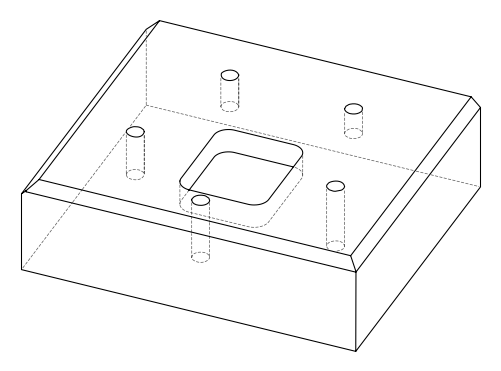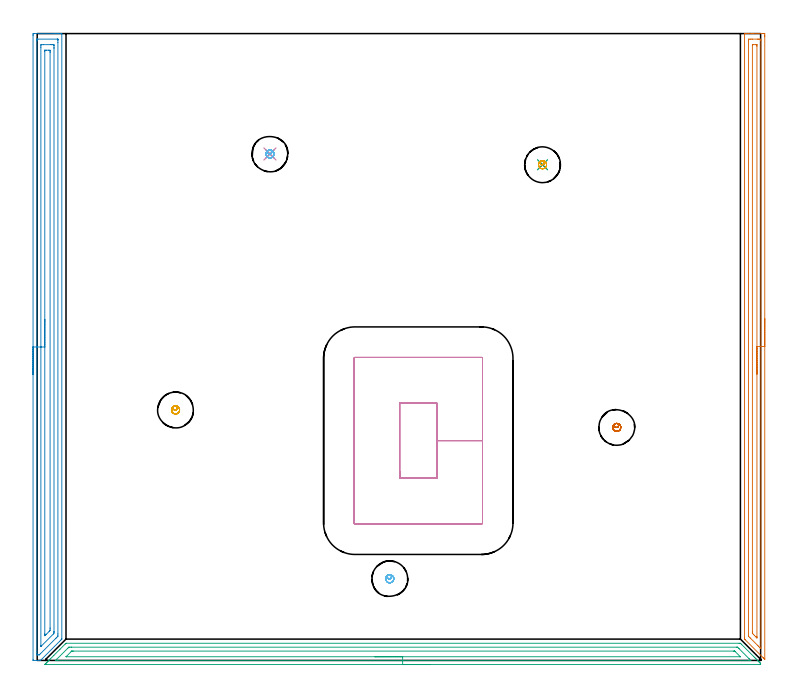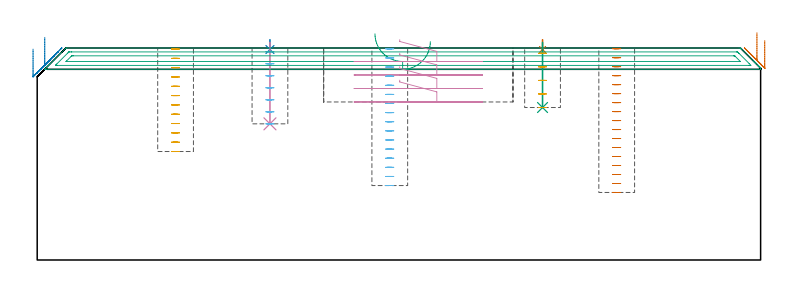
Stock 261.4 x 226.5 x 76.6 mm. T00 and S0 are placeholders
(PLAN: 13 operations, 5 tool changes, 25.7 min)
(1 SPOT_DRILL | STEP1POCKET | NXT0321_9005460120000 | 0.03 min | 2 mm3)
(2 SPOT_DRILL_1 | STEP1POCKET_1 | NXT0321_9005460120000 | 0.03 min | 2 mm3)
(3 DRILL_BLIND_HOLE_INTO_CENTER | STEP1POCKET | UGT0301_229 | 0.1 min | 2121 mm3)
(4 DRILL_BLIND_HOLE_INTO_CENTER_1 | STEP1POCKET_1 | UGT0301_229 | 0.12 min | 2776 mm3)
(5 MILL_ROUGH_BLIND_HOLE_CONTOUR | STEP1POCKET | NXT0201_010 | Spiral | 0.28 min | 689 mm3)
(6 MILL_ROUGH_BLIND_HOLE_CONTOUR_1 | STEP1POCKET_1 | NXT0201_010 | Spiral | 0.4 min | 805 mm3)
(7 AREA_MILL | FG_CHAMFER_SURFACE | UGT0205_001 | 5.54 min | 6039 mm3)
(8 AREA_MILL_1 | FG_CHAMFER_SURFACE_1 | UGT0205_001 | 7.4 min | 12255 mm3)
(9 AREA_MILL_2 | FG_CHAMFER_SURFACE_2 | UGT0205_001 | 6.26 min | 7370 mm3)
(10 MILL_RECTANGULAR_POCKET | POCKET_RECTANGULAR_STRAIGHT | UGT0201_105 | Follow Part, ap 5.5, ae 75% | 2.99 min | 107519 mm3)
(11 MILL_BLIND_HOLE_FROM_SOLID_MATERIAL | STEP1POCKET_2 | NXT0201_010 | Spiral | 0.67 min | 4888 mm3)
(12 MILL_BLIND_HOLE_FROM_SOLID_MATERIAL_1 | STEP1POCKET_3 | NXT0201_010 | Spiral | 0.9 min | 6499 mm3)
(13 MILL_BLIND_HOLE_FROM_SOLID_MATERIAL_2 | STEP1POCKET_4 | NXT0201_010 | Spiral | 0.96 min | 6826 mm3)
(TOOL NXT0321_9005460120000 | NC Spot Drill, 142deg, 12mm, Carbide, Uncoated | D12 PA142 FL30 Z2)
(TOOL UGT0301_229 | Twist Drill 11.9 mm | D11.9 PA118 FL100 Z2)
(TOOL NXT0201_010 | ENDMILL 10mm [2P460-1000-NA 1630] | D10 FL30 Z6)
(TOOL UGT0205_001 | Chamfer Mill 20 x 3 x 45 deg. | D20 FL50 Z2)
(TOOL UGT0201_105 | End Mill 22 mm | D22 FL25 Z2)
(OP 1 SPOT_DRILL)
G17 G21 G94 G90
T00 M6
G54
G17 G0 G90 X182.6 Y179.1 S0 M3
G43 Z86.6 H0
G94 G81 G98 Z76.045 F250. R79.6
G80
M5
M2
(OP 2 SPOT_DRILL_1)
G17 G21 G94 G90
T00 M6
G54
G17 G0 G90 X84.1 Y183. S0 M3
G43 Z86.6 H0
G94 G81 G98 Z76.045 F250. R79.6
G80
M5
M2
(OP 3 DRILL_BLIND_HOLE_INTO_CENTER)
G17 G21 G94 G90
T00 M6
G54
G17 G0 G90 X182.6 Y179.1 S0 M3
G43 Z86.6 H0
G94 G81 G98 Z55.1 F250. R78.6
G80
M5
M2
(OP 4 DRILL_BLIND_HOLE_INTO_CENTER_1)
G17 G21 G94 G90
T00 M6
G54
G17 G0 G90 X84.1 Y183. S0 M3
G43 Z86.6 H0
G94 G81 G98 Z49.2 F250. R78.6
G80
M5
M2
(OP 5 MILL_ROUGH_BLIND_HOLE_CONTOUR)
G17 G21 G94 G90
T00 M6
G54
G17 G0 G90 X182.6 Y179.1 S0 M3
G43 Z86.6 H1
Z74.7
G94 G3 X183.233 Y179.917 R0.654 F250.
X182.239 Y180.504 R0.817
X181.196 Y178.739 R1.45
X182.239 Y180.504 R-1.45
X181.717 Y179.622 R0.725
X182.6 Y179.1 R0.725
G0 Z69.8
G3 X183.233 Y179.917 R0.654
X182.239 Y180.504 R0.817
X181.196 Y178.739 R1.45
X182.239 Y180.504 R-1.45
X181.717 Y179.622 R0.725
X182.6 Y179.1 R0.725
G0 Z64.9
G3 X183.233 Y179.917 R0.654
X182.239 Y180.504 R0.817
X181.196 Y178.739 R1.45
X182.239 Y180.504 R-1.45
X181.717 Y179.622 R0.725
X182.6 Y179.1 R0.725
G0 Z60.
G3 X183.233 Y179.917 R0.654
X182.239 Y180.504 R0.817
X181.196 Y178.739 R1.45
X182.239 Y180.504 R-1.45
X181.717 Y179.622 R0.725
X182.6 Y179.1 R0.725
G0 Z55.1
G3 X183.233 Y179.917 R0.654
X182.239 Y180.504 R0.817
X181.196 Y178.739 R1.45
X182.239 Y180.504 R-1.45
X181.717 Y179.622 R0.725
X182.6 Y179.1 R0.725
G0 Z86.6
M5
M2
(OP 6 MILL_ROUGH_BLIND_HOLE_CONTOUR_1)
G17 G21 G94 G90
T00 M6
G54
G17 G0 G90 X84.1 Y183. S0 M3
G43 Z86.6 H1
Z75.257
G94 G3 X84.733 Y183.817 R0.654 F250.
X83.739 Y184.404 R0.817
X82.696 Y182.639 R1.45
X83.739 Y184.404 R-1.45
X83.217 Y183.522 R0.725
X84.1 Y183. R0.725
G0 Z70.914
G3 X84.733 Y183.817 R0.654
X83.739 Y184.404 R0.817
X82.696 Y182.639 R1.45
X83.739 Y184.404 R-1.45
X83.217 Y183.522 R0.725
X84.1 Y183. R0.725
G0 Z66.571
G3 X84.733 Y183.817 R0.654
X83.739 Y184.404 R0.817
X82.696 Y182.639 R1.45
X83.739 Y184.404 R-1.45
X83.217 Y183.522 R0.725
X84.1 Y183. R0.725
G0 Z62.229
G3 X84.733 Y183.817 R0.654
X83.739 Y184.404 R0.817
X82.696 Y182.639 R1.45
X83.739 Y184.404 R-1.45
X83.217 Y183.522 R0.725
X84.1 Y183. R0.725
G0 Z57.886
G3 X84.733 Y183.817 R0.654
X83.739 Y184.404 R0.817
X82.696 Y182.639 R1.45
X83.739 Y184.404 R-1.45
X83.217 Y183.522 R0.725
X84.1 Y183. R0.725
G0 Z53.543
G3 X84.733 Y183.817 R0.654
X83.739 Y184.404 R0.817
X82.696 Y182.639 R1.45
X83.739 Y184.404 R-1.45
X83.217 Y183.522 R0.725
X84.1 Y183. R0.725
G0 Z49.2
G3 X84.733 Y183.817 R0.654
X83.739 Y184.404 R0.817
X82.696 Y182.639 R1.45
X83.739 Y184.404 R-1.45
X83.217 Y183.522 R0.725
X84.1 Y183. R0.725
G0 Z86.6
M5
M2
(OP 7 AREA_MILL)
G17 G21 G94 G90
T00 M6
G54
G17 G0 G90 X262.9 Y123.45 S1061 M3
G43 Z86.6 H0
Z79.3
G94 G1 Y123.412 Z78.428 F250.
Y123.298 Z77.564
Y123.109 Z76.712
Y122.847 Z75.88
Y122.513 Z75.074
Y122.11 Z74.3
Y121.642 Z73.564
Y121.11 Z72.872
Y120.521 Z72.229
Y119.878 Z71.64
Y119.186 Z71.108
Y118.45 Z70.64
Y117.676 Z70.237
Y116.87 Z69.903
Y116.038 Z69.641
Y115.186 Z69.452
Y114.322 Z69.338
Y113.45 Z69.3
Y0.642
X262.897 Y0.41 Z69.301
X262.896 Y0.409 Z69.302
X262.889 Y0.41 Z69.309
X262.543 Y0.757 Z69.657
X262.358 Y0.941 Z69.839
X255.825 Y7.475 Z76.374
X255.668 Y7.634 Z76.531
X255.606 Y7.699 Z76.592
X255.6 Y8.144 Z76.6
Y226.341
X255.602 Y226.491 Z76.588
X255.635 Y226.5 Z76.556
X255.986 Z76.213
X256.398 Z75.801
X257.03 Z75.165
X258.234 Z73.963
X258.806 Z73.388
X262.072 Z70.125
X262.358 Y226.498 Z69.839
X262.891 Y226.492 Z69.306
X262.894 Y226.434 Z69.303
X262.899 Y225.895 Z69.301
X262.9 Y225.35 Z69.3
Y113.45
X261.486 Z70.714
X261.485 Y4.56 Z70.715
X261.47 Y4.292 Z70.73
X261.178 Y4.575 Z71.022
X260.582 Y5.168 Z71.618
X260.282 Y5.467 Z71.918
X257.607 Y8.144 Z74.593
X257.03 Y8.732 Z75.17
X257.015 Y9.037 Z75.185
Y9.052
Y224.126
X257.03 Y224.49 Z75.17
X257.532 Y224.498 Z74.668
X257.918 Y224.499 Z74.282
X258.418 Y224.5 Z73.782
X260.194 Z72.006
X260.582 Y224.499 Z71.618
X261.084 Y224.497 Z71.116
X261.47 Y224.49 Z70.73
X261.485 Y224.11 Z70.715
Y224.095
X261.486 Y113.45 Z70.714
X260.072 Z72.128
X260.071 Y8.658 Z72.129
X260.068 Y8.144 Z72.132
X260.067 Y8.143 Z72.133
X260.058 Y8.144 Z72.142
X259.694 Y8.506 Z72.506
X259.162 Y9.037 Z73.038
X258.806 Y9.393 Z73.394
X258.54 Y9.662 Z73.66
X258.474 Y9.732 Z73.726
X258.444 Y9.767 Z73.756
X258.435 Y9.805 Z73.765
X258.433 Y9.929 Z73.767
X258.429 Y10.308 Z73.771
Y222.325
X258.43 Y222.42 Z73.77
X258.432 Y222.467 Z73.768
X258.434 Y222.483 Z73.766
X258.459 Y222.49 Z73.741
X258.634 Y222.498 Z73.566
X259.694 Y222.5 Z72.506
X259.868 Y222.498 Z72.332
X259.983 Y222.493 Z72.217
X260.065 Y222.488 Z72.135
X260.067 Y222.451 Z72.133
X260.069 Y222.325 Z72.131
X260.071 Y221.946 Z72.129
X260.072 Y113.45 Z72.128
Y112.578 Z72.167
Y111.714 Z72.28
Y110.862 Z72.469
Y110.03 Z72.732
Y109.224 Z73.065
Y108.45 Z73.468
Y107.714 Z73.937
Y107.022 Z74.468
Y106.379 Z75.057
Y105.79 Z75.701
Y105.258 Z76.393
Y104.79 Z77.128
Y104.387 Z77.902
Y104.053 Z78.708
Y103.791 Z79.54
Y103.602 Z80.392
Y103.488 Z81.257
Y103.45 Z82.128
G0 Z86.6
M5
M2
(OP 8 AREA_MILL_1)
G17 G21 G94 G90
T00 M6
G54
G17 G0 G90 X-1.5 Y103.25 S1061 M3
G43 Z86.6 H0
Z76.2
G94 G1 Y103.288 Z75.328 F250.
Y103.402 Z74.463
Y103.591 Z73.612
Y103.853 Z72.78
Y104.187 Z71.974
Y104.59 Z71.2
Y105.058 Z70.464
Y105.59 Z69.772
Y106.179 Z69.129
Y106.822 Z68.54
Y107.514 Z68.008
Y108.25 Z67.54
Y109.024 Z67.137
Y109.83 Z66.803
Y110.662 Z66.541
Y111.513 Z66.352
Y112.378 Z66.238
Y113.25 Z66.2
Y225.875
X-1.497 Y226.26 Z66.201
X-1.493 Y226.49 Z66.205
X-1.12 Y226.5 Z66.578
X5.891 Z73.585
X6.418 Z74.115
X6.767 Z74.463
X7.294 Z74.99
X7.644 Z75.338
X8.342 Z76.042
X8.597 Z76.297
X8.75 Y226.498 Z76.442
X8.897 Y226.49 Z76.589
X8.9 Y226.322 Z76.6
X8.898 Y7.772 Z76.598
X8.89 Y7.7 Z76.585
X8.854 Y7.652 Z76.551
X8.529 Y7.329 Z76.229
X8.082 Y6.882 Z75.782
X1.243 Y0.042 Z68.941
X1.199 Y0.01 Z68.896
X1.16 Y0. Z68.859
X1.115 Z68.815
X0.455 Z68.154
X-0.244 Z67.452
X-1.469 Z66.228
X-1.491 Y0.003 Z66.205
X-1.5 Y0.372 Z66.2
Y113.25
X-0.086 Z67.614
X-0.085 Y223.926 Z67.615
X-0.084 Y224.087 Z67.616
X-0.08 Y224.453 Z67.62
X-0.079 Y224.49 Z67.621
X-0.014 Y224.494 Z67.686
X0.093 Y224.497 Z67.793
X0.228 Y224.5 Z67.928
X7.24 Y224.499 Z74.94
X7.42 Y224.495 Z75.12
X7.454 Y224.491 Z75.154
X7.479 Y224.485 Z75.179
X7.48 Y224.444 Z75.18
X7.484 Y224.25 Z75.184
X7.485 Y224.087 Z75.185
X7.486 Y223.354 Z75.186
X7.484 Y9.563 Z75.184
X7.479 Y8.837 Z75.179
X7.477 Y8.755 Z75.177
X7.409 Y8.67 Z75.109
X7.088 Y8.342 Z74.788
X6.767 Y8.017 Z74.467
X1.162 Y2.413 Z68.862
X0.892 Y2.149 Z68.592
X0.804 Y2.065 Z68.504
X0.732 Y2.01 Z68.432
X0.633 Y2.008 Z68.333
X0.159 Y2.002 Z67.859
X-0.021 Y2.006 Z67.679
X-0.054 Y2.009 Z67.646
X-0.079 Y2.015 Z67.621
X-0.08 Y2.056 Z67.62
X-0.084 Y2.25 Z67.616
X-0.085 Y2.413 Z67.615
X-0.086 Y3.146 Z67.614
Y113.25
X1.328 Z69.028
X1.329 Y221.589 Z69.029
X1.334 Y222.3 Z69.034
X1.335 Y222.477 Z69.035
X1.509 Y222.49 Z69.209
X2.19 Y222.499 Z69.89
X5.015 Y222.5 Z72.715
X5.698 Y222.497 Z73.398
X5.891 Y222.49 Z73.591
X6.065 Y222.474 Z73.765
X6.068 Y222.3 Z73.768
X6.07 Y222.117 Z73.77
X6.071 Y221.406 Z73.771
Y221.222
X6.07 Y10.457 Z73.77
X6.068 Y10.276 Z73.768
X6.064 Y10.092 Z73.764
X6.055 Y9.766 Z73.755
X5.864 Y9.563 Z73.564
X1.452 Y5.152 Z69.152
X1.392 Y5.094 Z69.092
X1.364 Y5.075 Z69.064
X1.335 Y5.057 Z69.035
X1.332 Y5.094 Z69.032
X1.33 Y5.135 Z69.03
X1.329 Y5.278 Z69.029
X1.328 Y113.25 Z69.028
X2.743 Z70.443
Y220.147
X2.746 Y220.324 Z70.446
X2.75 Y220.464 Z70.45
X2.754 Y220.491 Z70.454
X2.776 Y220.494 Z70.476
X2.83 Y220.497 Z70.53
X3.262 Y220.5 Z70.962
X4.15 Z71.85
X4.568 Y220.49 Z72.268
X4.651 Y220.476 Z72.351
X4.654 Y220.416 Z72.354
X4.656 Y220.354 Z72.356
X4.657 Y219.983 Z72.357
Y219.618
X4.655 Y11.717 Z72.355
X4.654 Y11.351 Z72.354
X4.65 Y10.829 Z72.35
X4.543 Y10.704 Z72.243
X4.308 Y10.457 Z72.008
X3.262 Y9.41 Z70.962
X2.894 Y9.045 Z70.594
X2.819 Y8.973 Z70.519
X2.769 Y8.93 Z70.469
X2.749 Y8.919 Z70.449
X2.747 Y8.961 Z70.447
X2.744 Y9.042 Z70.444
X2.743 Y9.199 Z70.443
Y9.563
Y113.25
Y114.122 Z70.481
Y114.986 Z70.595
Y115.838 Z70.783
Y116.67 Z71.046
Y117.476 Z71.38
Y118.25 Z71.782
Y118.986 Z72.251
Y119.678 Z72.782
Y120.321 Z73.372
Y120.91 Z74.015
Y121.441 Z74.707
Y121.91 Z75.443
Y122.313 Z76.216
Y122.647 Z77.022
Y122.909 Z77.854
Y123.098 Z78.706
Y123.212 Z79.571
Y123.25 Z80.443
G0 Z86.6
M5
M2
(OP 9 AREA_MILL_2)
G17 G21 G94 G90
T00 M6
G54
G17 G0 G90 X142.05 Y-1.499 S1061 M3
G43 Z86.6 H0
Z78.901
G94 G1 X142.012 Z78.029 F250.
X141.898 Z77.164
X141.709 Z76.313
X141.447 Z75.481
X141.113 Z74.675
X140.71 Z73.901
X140.242 Z73.165
X139.711 Z72.473
X139.121 Z71.83
X138.478 Z71.24
X137.786 Z70.709
X137.05 Z70.24
X136.276 Z69.838
X135.47 Z69.504
X134.638 Z69.241
X133.787 Z69.053
X132.922 Z68.939
X132.05 Z68.901
X3.153 Y-1.5 Z68.9
X2.879 Y-1.498 Z68.902
X2.747 Y-1.495 Z68.904
X2.71 Y-1.492 Z68.906
X2.879 Y-1.32 Z69.078
X3.217 Y-0.982 Z69.415
X3.326 Y-0.873 Z69.525
X3.487 Y-0.71 Z69.685
X3.644 Y-0.555 Z69.843
X3.773 Y-0.426 Z69.972
X3.925 Y-0.273 Z70.122
X4.072 Y-0.127 Z70.271
X4.22 Y0.021 Z70.419
X4.362 Y0.164 Z70.56
X4.5 Y0.301 Z70.699
X4.667 Y0.468 Z70.866
X6.008 Y1.809 Z72.206
X8.243 Y4.043 Z74.442
X10.111 Y5.911 Z76.311
X10.363 Y6.161 Z76.557
X10.406 Y6.195 Z76.59
X10.477 Y6.2 Z76.6
X253.623
X254.101 Y6.193 Z76.593
X254.137 Y6.161 Z76.56
X254.453 Y5.848 Z76.246
X258.826 Y1.476 Z71.872
X259.2 Y1.1 Z71.5
X259.332 Y0.968 Z71.368
X259.582 Y0.719 Z71.117
X259.701 Y0.601 Z70.997
X260.268 Y0.033 Z70.432
X260.476 Y-0.175 Z70.223
X260.575 Y-0.273 Z70.123
X260.667 Y-0.366 Z70.033
X260.774 Y-0.474 Z69.926
X260.866 Y-0.565 Z69.831
X260.952 Y-0.652 Z69.748
X261.072 Y-0.772 Z69.628
X261.158 Y-0.856 Z69.54
X261.237 Y-0.937 Z69.462
X261.37 Y-1.074 Z69.326
X261.395 Y-1.106 Z69.291
X261.398 Y-1.148 Z69.25
X261.4 Y-1.191 Z69.207
Y-1.235 Z69.163
X261.399 Y-1.487 Z68.91
X261.311 Y-1.496 Z68.904
X261.282 Y-1.499 Z68.901
X132.05
Y-0.085 Z70.315
X7.326 Y-0.086 Z70.314
X6.902 Y-0.084 Z70.316
X6.707 Y-0.082 Z70.318
X6.585 Y-0.079 Z70.321
X6.64 Y-0.017 Z70.383
X6.715 Y0.062 Z70.462
X6.902 Y0.252 Z70.652
X7.078 Y0.429 Z70.829
X11.057 Y4.406 Z74.806
X11.371 Y4.717 Z75.117
X11.429 Y4.767 Z75.167
X11.469 Y4.779 Z75.179
X11.568 Y4.781 Z75.181
X12.265 Y4.785 Z75.185
X12.457 Y4.786 Z75.186
X252.729 Y4.785 Z75.185
X252.922 Y4.784 Z75.184
X253.007 Y4.781 Z75.181
X253.047 Y4.779 Z75.179
X253.19 Y4.648 Z75.048
X253.485 Y4.362 Z74.762
X253.623 Y4.227 Z74.627
X257.248 Y0.601 Z71.001
X257.892 Y-0.077 Z70.323
X257.198 Y-0.083 Z70.317
X257.005 Y-0.084 Z70.316
X132.05 Y-0.085 Z70.315
Y1.329 Z71.729
X10.628
X10.507 Y1.33 Z71.73
X10.477 Y1.332 Z71.732
X10.455 Y1.334 Z71.734
X10.464 Y1.354 Z71.754
X10.477 Y1.376 Z71.776
X10.527 Y1.427 Z71.827
X10.575 Y1.476 Z71.876
X12.265 Y3.166 Z73.566
X12.324 Y3.224 Z73.624
X12.416 Y3.314 Z73.714
X12.458 Y3.351 Z73.751
X12.476 Y3.365 Z73.765
X12.558 Y3.367 Z73.767
X12.858 Y3.371 Z73.771
X13.009 Y3.372 Z73.772
X251.685 Y3.371 Z73.771
X251.835 Y3.37 Z73.77
X251.985 Y3.367 Z73.767
X252.023 Y3.365 Z73.765
X252.045 Y3.348 Z73.748
X252.091 Y3.307 Z73.707
X252.176 Y3.224 Z73.624
X254.022 Y1.377 Z71.777
X254.055 Y1.341 Z71.741
X254.057 Y1.335 Z71.735
X254.055 Y1.334 Z71.734
X254.02 Y1.331 Z71.731
X253.921 Y1.33 Z71.73
X253.772
X132.05 Y1.329 Z71.729
X131.179 Z71.767
X130.314 Z71.881
X129.462 Z72.07
X128.63 Z72.332
X127.824 Z72.666
X127.05 Z73.069
X126.314 Z73.538
X125.622 Z74.069
X124.979 Z74.658
X124.39 Z75.301
X123.859 Z75.993
X123.39 Z76.729
X122.987 Z77.503
X122.653 Z78.309
X122.391 Z79.141
X122.202 Z79.993
X122.088 Z80.858
X122.05 Z81.729
G0 Z86.6
M5
M2
(OP 10 MILL_RECTANGULAR_POCKET)
G17 G21 G94 G90
T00 M6
G54
G17 G0 G90 X131. Y68.19 S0 M3
G43 Z86.6 H0
Z79.6
G94 G1 Y65.8 Z78.96 F250.
X144.4 Z75.369
Y79.4 Z71.725
Y93. F500.
X131.
Y65.8
X144.4
Y79.4
X160.9
Y109.2
G3 X160.6 Y109.5 R0.3
G1 X114.8
G3 X114.5 Y109.2 R0.3
G1 Y49.6
G3 X114.8 Y49.3 R0.3
G1 X160.6
G3 X160.9 Y49.6 R0.3
G1 Y79.4
Y80.4
G0 X131. Y68.19 Z74.725
G1 Y65.8 Z74.085 F250.
X144.4 Z70.494
Y79.4 Z66.85
Y93. F500.
X131.
Y65.8
X144.4
Y79.4
X160.9
Y109.2
G3 X160.6 Y109.5 R0.3
G1 X114.8
G3 X114.5 Y109.2 R0.3
G1 Y49.6
G3 X114.8 Y49.3 R0.3
G1 X160.6
G3 X160.9 Y49.6 R0.3
G1 Y79.4
Y80.4
G0 X131. Y68.19 Z69.85
G1 Y65.8 Z69.21 F250.
X144.4 Z65.619
Y79.4 Z61.975
Y93. F500.
X131.
Y65.8
X144.4
Y79.4
X160.9
Y109.2
G3 X160.6 Y109.5 R0.3
G1 X114.8
G3 X114.5 Y109.2 R0.3
G1 Y49.6
G3 X114.8 Y49.3 R0.3
G1 X160.6
G3 X160.9 Y49.6 R0.3
G1 Y79.4
Y80.4
G0 X131. Y68.19 Z64.975
G1 Y65.8 Z64.335 F250.
X144.4 Z60.744
Y79.4 Z57.1
Y93. F500.
X131.
Y65.8
X144.4
Y79.4
X160.9
Y109.2
G3 X160.6 Y109.5 R0.3
G1 X114.8
G3 X114.5 Y109.2 R0.3
G1 Y49.6
G3 X114.8 Y49.3 R0.3
G1 X160.6
G3 X160.9 Y49.6 R0.3
G1 Y79.4
Y80.4
G0 Z86.6
M5
M2
(OP 11 MILL_BLIND_HOLE_FROM_SOLID_MATERIAL)
G17 G21 G94 G90
T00 M6
G54
G17 G0 G90 X50. Y90.5 S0 M3
G43 Z86.6 H1
Z76.233
G94 G3 X50.633 Y91.317 R0.654 F250.
X49.639 Y91.904 R0.817
X48.596 Y90.139 R1.45
X49.639 Y91.904 R-1.45
X49.117 Y91.022 R0.725
X50. Y90.5 R0.725
G0 Z72.867
G3 X50.633 Y91.317 R0.654
X49.639 Y91.904 R0.817
X48.596 Y90.139 R1.45
X49.639 Y91.904 R-1.45
X49.117 Y91.022 R0.725
X50. Y90.5 R0.725
G0 Z69.5
G3 X50.633 Y91.317 R0.654
X49.639 Y91.904 R0.817
X48.596 Y90.139 R1.45
X49.639 Y91.904 R-1.45
X49.117 Y91.022 R0.725
X50. Y90.5 R0.725
G0 Z66.133
G3 X50.633 Y91.317 R0.654
X49.639 Y91.904 R0.817
X48.596 Y90.139 R1.45
X49.639 Y91.904 R-1.45
X49.117 Y91.022 R0.725
X50. Y90.5 R0.725
G0 Z62.767
G3 X50.633 Y91.317 R0.654
X49.639 Y91.904 R0.817
X48.596 Y90.139 R1.45
X49.639 Y91.904 R-1.45
X49.117 Y91.022 R0.725
X50. Y90.5 R0.725
G0 Z59.4
G3 X50.633 Y91.317 R0.654
X49.639 Y91.904 R0.817
X48.596 Y90.139 R1.45
X49.639 Y91.904 R-1.45
X49.117 Y91.022 R0.725
X50. Y90.5 R0.725
G0 Z56.033
G3 X50.633 Y91.317 R0.654
X49.639 Y91.904 R0.817
X48.596 Y90.139 R1.45
X49.639 Y91.904 R-1.45
X49.117 Y91.022 R0.725
X50. Y90.5 R0.725
G0 Z52.667
G3 X50.633 Y91.317 R0.654
X49.639 Y91.904 R0.817
X48.596 Y90.139 R1.45
X49.639 Y91.904 R-1.45
X49.117 Y91.022 R0.725
X50. Y90.5 R0.725
G0 Z49.3
G3 X50.633 Y91.317 R0.654
X49.639 Y91.904 R0.817
X48.596 Y90.139 R1.45
X49.639 Y91.904 R-1.45
X49.117 Y91.022 R0.725
X50. Y90.5 R0.725
G0 Z45.933
G3 X50.633 Y91.317 R0.654
X49.639 Y91.904 R0.817
X48.596 Y90.139 R1.45
X49.639 Y91.904 R-1.45
X49.117 Y91.022 R0.725
X50. Y90.5 R0.725
G0 Z42.567
G3 X50.633 Y91.317 R0.654
X49.639 Y91.904 R0.817
X48.596 Y90.139 R1.45
X49.639 Y91.904 R-1.45
X49.117 Y91.022 R0.725
X50. Y90.5 R0.725
G0 Z39.2
G3 X50.633 Y91.317 R0.654
X49.639 Y91.904 R0.817
X48.596 Y90.139 R1.45
X49.639 Y91.904 R-1.45
X49.117 Y91.022 R0.725
X50. Y90.5 R0.725
G0 Z86.6
M5
M2
(OP 12 MILL_BLIND_HOLE_FROM_SOLID_MATERIAL_1)
G17 G21 G94 G90
T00 M6
G54
G17 G0 G90 X127.4 Y29.5 S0 M3
G43 Z86.6 H1
Z76.306
G94 G3 X128.033 Y30.317 R0.654 F250.
X127.039 Y30.904 R0.817
X125.996 Y29.139 R1.45
X127.039 Y30.904 R-1.45
X126.517 Y30.022 R0.725
X127.4 Y29.5 R0.725
G0 Z73.013
G3 X128.033 Y30.317 R0.654
X127.039 Y30.904 R0.817
X125.996 Y29.139 R1.45
X127.039 Y30.904 R-1.45
X126.517 Y30.022 R0.725
X127.4 Y29.5 R0.725
G0 Z69.719
G3 X128.033 Y30.317 R0.654
X127.039 Y30.904 R0.817
X125.996 Y29.139 R1.45
X127.039 Y30.904 R-1.45
X126.517 Y30.022 R0.725
X127.4 Y29.5 R0.725
G0 Z66.425
G3 X128.033 Y30.317 R0.654
X127.039 Y30.904 R0.817
X125.996 Y29.139 R1.45
X127.039 Y30.904 R-1.45
X126.517 Y30.022 R0.725
X127.4 Y29.5 R0.725
G0 Z63.131
G3 X128.033 Y30.317 R0.654
X127.039 Y30.904 R0.817
X125.996 Y29.139 R1.45
X127.039 Y30.904 R-1.45
X126.517 Y30.022 R0.725
X127.4 Y29.5 R0.725
G0 Z59.838
G3 X128.033 Y30.317 R0.654
X127.039 Y30.904 R0.817
X125.996 Y29.139 R1.45
X127.039 Y30.904 R-1.45
X126.517 Y30.022 R0.725
X127.4 Y29.5 R0.725
G0 Z56.544
G3 X128.033 Y30.317 R0.654
X127.039 Y30.904 R0.817
X125.996 Y29.139 R1.45
X127.039 Y30.904 R-1.45
X126.517 Y30.022 R0.725
X127.4 Y29.5 R0.725
G0 Z53.25
G3 X128.033 Y30.317 R0.654
X127.039 Y30.904 R0.817
X125.996 Y29.139 R1.45
X127.039 Y30.904 R-1.45
X126.517 Y30.022 R0.725
X127.4 Y29.5 R0.725
G0 Z49.956
G3 X128.033 Y30.317 R0.654
X127.039 Y30.904 R0.817
X125.996 Y29.139 R1.45
X127.039 Y30.904 R-1.45
X126.517 Y30.022 R0.725
X127.4 Y29.5 R0.725
G0 Z46.663
G3 X128.033 Y30.317 R0.654
X127.039 Y30.904 R0.817
X125.996 Y29.139 R1.45
X127.039 Y30.904 R-1.45
X126.517 Y30.022 R0.725
X127.4 Y29.5 R0.725
G0 Z43.369
G3 X128.033 Y30.317 R0.654
X127.039 Y30.904 R0.817
X125.996 Y29.139 R1.45
X127.039 Y30.904 R-1.45
X126.517 Y30.022 R0.725
X127.4 Y29.5 R0.725
G0 Z40.075
G3 X128.033 Y30.317 R0.654
X127.039 Y30.904 R0.817
X125.996 Y29.139 R1.45
X127.039 Y30.904 R-1.45
X126.517 Y30.022 R0.725
X127.4 Y29.5 R0.725
G0 Z36.781
G3 X128.033 Y30.317 R0.654
X127.039 Y30.904 R0.817
X125.996 Y29.139 R1.45
X127.039 Y30.904 R-1.45
X126.517 Y30.022 R0.725
X127.4 Y29.5 R0.725
G0 Z33.488
G3 X128.033 Y30.317 R0.654
X127.039 Y30.904 R0.817
X125.996 Y29.139 R1.45
X127.039 Y30.904 R-1.45
X126.517 Y30.022 R0.725
X127.4 Y29.5 R0.725
G0 Z30.194
G3 X128.033 Y30.317 R0.654
X127.039 Y30.904 R0.817
X125.996 Y29.139 R1.45
X127.039 Y30.904 R-1.45
X126.517 Y30.022 R0.725
X127.4 Y29.5 R0.725
G0 Z26.9
G3 X128.033 Y30.317 R0.654
X127.039 Y30.904 R0.817
X125.996 Y29.139 R1.45
X127.039 Y30.904 R-1.45
X126.517 Y30.022 R0.725
X127.4 Y29.5 R0.725
G0 Z86.6
M5
M2
(OP 13 MILL_BLIND_HOLE_FROM_SOLID_MATERIAL_2)
G17 G21 G94 G90
T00 M6
G54
G17 G0 G90 X209.4 Y84.2 S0 M3
G43 Z86.6 H1
Z76.353
G94 G3 X210.033 Y85.017 R0.654 F250.
X209.039 Y85.604 R0.817
X207.996 Y83.839 R1.45
X209.039 Y85.604 R-1.45
X208.517 Y84.722 R0.725
X209.4 Y84.2 R0.725
G0 Z73.106
G3 X210.033 Y85.017 R0.654
X209.039 Y85.604 R0.817
X207.996 Y83.839 R1.45
X209.039 Y85.604 R-1.45
X208.517 Y84.722 R0.725
X209.4 Y84.2 R0.725
G0 Z69.859
G3 X210.033 Y85.017 R0.654
X209.039 Y85.604 R0.817
X207.996 Y83.839 R1.45
X209.039 Y85.604 R-1.45
X208.517 Y84.722 R0.725
X209.4 Y84.2 R0.725
G0 Z66.612
G3 X210.033 Y85.017 R0.654
X209.039 Y85.604 R0.817
X207.996 Y83.839 R1.45
X209.039 Y85.604 R-1.45
X208.517 Y84.722 R0.725
X209.4 Y84.2 R0.725
G0 Z63.365
G3 X210.033 Y85.017 R0.654
X209.039 Y85.604 R0.817
X207.996 Y83.839 R1.45
X209.039 Y85.604 R-1.45
X208.517 Y84.722 R0.725
X209.4 Y84.2 R0.725
G0 Z60.118
G3 X210.033 Y85.017 R0.654
X209.039 Y85.604 R0.817
X207.996 Y83.839 R1.45
X209.039 Y85.604 R-1.45
X208.517 Y84.722 R0.725
X209.4 Y84.2 R0.725
G0 Z56.871
G3 X210.033 Y85.017 R0.654
X209.039 Y85.604 R0.817
X207.996 Y83.839 R1.45
X209.039 Y85.604 R-1.45
X208.517 Y84.722 R0.725
X209.4 Y84.2 R0.725
G0 Z53.624
G3 X210.033 Y85.017 R0.654
X209.039 Y85.604 R0.817
X207.996 Y83.839 R1.45
X209.039 Y85.604 R-1.45
X208.517 Y84.722 R0.725
X209.4 Y84.2 R0.725
G0 Z50.376
G3 X210.033 Y85.017 R0.654
X209.039 Y85.604 R0.817
X207.996 Y83.839 R1.45
X209.039 Y85.604 R-1.45
X208.517 Y84.722 R0.725
X209.4 Y84.2 R0.725
G0 Z47.129
G3 X210.033 Y85.017 R0.654
X209.039 Y85.604 R0.817
X207.996 Y83.839 R1.45
X209.039 Y85.604 R-1.45
X208.517 Y84.722 R0.725
X209.4 Y84.2 R0.725
G0 Z43.882
G3 X210.033 Y85.017 R0.654
X209.039 Y85.604 R0.817
X207.996 Y83.839 R1.45
X209.039 Y85.604 R-1.45
X208.517 Y84.722 R0.725
X209.4 Y84.2 R0.725
G0 Z40.635
G3 X210.033 Y85.017 R0.654
X209.039 Y85.604 R0.817
X207.996 Y83.839 R1.45
X209.039 Y85.604 R-1.45
X208.517 Y84.722 R0.725
X209.4 Y84.2 R0.725
G0 Z37.388
G3 X210.033 Y85.017 R0.654
X209.039 Y85.604 R0.817
X207.996 Y83.839 R1.45
X209.039 Y85.604 R-1.45
X208.517 Y84.722 R0.725
X209.4 Y84.2 R0.725
G0 Z34.141
G3 X210.033 Y85.017 R0.654
X209.039 Y85.604 R0.817
X207.996 Y83.839 R1.45
X209.039 Y85.604 R-1.45
X208.517 Y84.722 R0.725
X209.4 Y84.2 R0.725
G0 Z30.894
G3 X210.033 Y85.017 R0.654
X209.039 Y85.604 R0.817
X207.996 Y83.839 R1.45
X209.039 Y85.604 R-1.45
X208.517 Y84.722 R0.725
X209.4 Y84.2 R0.725
G0 Z27.647
G3 X210.033 Y85.017 R0.654
X209.039 Y85.604 R0.817
X207.996 Y83.839 R1.45
X209.039 Y85.604 R-1.45
X208.517 Y84.722 R0.725
X209.4 Y84.2 R0.725
G0 Z24.4
G3 X210.033 Y85.017 R0.654
X209.039 Y85.604 R0.817
X207.996 Y83.839 R1.45
X209.039 Y85.604 R-1.45
X208.517 Y84.722 R0.725
X209.4 Y84.2 R0.725
G0 Z86.6
M5
M2
